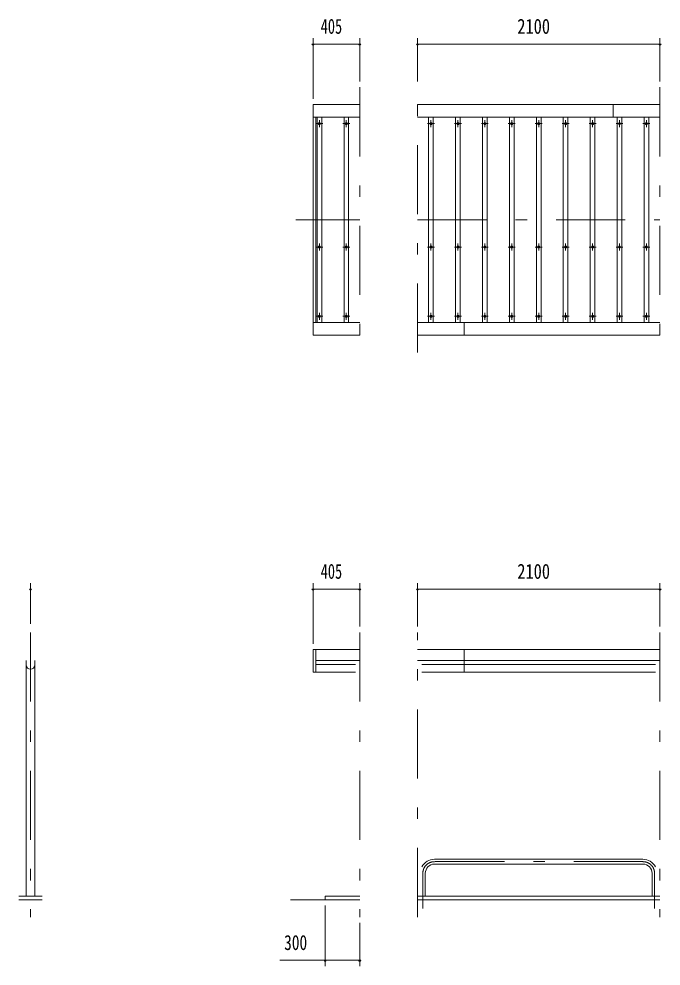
# Model space of a CAD drawing. Units: millimetres, scale not verified. Extents: x -22419 to 22419, y -10500 to 10500.
# Drawn here: x -22027 to -16464, y 1220 to 9431 of the extents above; entities that cross this region are included whole.
import ezdxf
from ezdxf.enums import TextEntityAlignment as Align

# ---------------------------------------------------------------- set-up
doc = ezdxf.new("R2010")
doc.units = ezdxf.units.MM
doc.header["$LTSCALE"] = 50
doc.linetypes.add('USER3', pattern=[24, 12, -5, 2, -5])
for name, color, linetype, lineweight in [('0-2_1-0BOLD', 7, 'Continuous', 18), ('0-3_1-2CENTER', 3, 'USER3', 18), ('0-4_1-4THIN', 4, 'Continuous', 18), ('0-5_1-5DIM', 3, 'Continuous', 18)]:
    doc.layers.add(name, color=color, linetype=linetype, lineweight=lineweight)
doc.styles.add('ＭＳ ゴシック', font='')
doc.styles.get('ＭＳ ゴシック').set_extended_font_data('MS Gothic')

msp = doc.modelspace()

# ---------------------------------------------------------------- linework, layer by layer
at = {"layer": '0-2_1-0BOLD'}
for p, q in [((-16473.51, 8687.67), (-18573.51, 8687.67)), ((-16878.51, 8577.67), (-16878.51, 8687.67)), ((-19478.51, 8577.67), (-19073.51, 8577.67)), ((-19453.51, 6797.67), (-19453.51, 8577.67)), ((-18573.51, 8577.67), (-16473.51, 8577.67)), ((-19073.51, 6797.67), (-19478.51, 6797.67)), ((-16473.51, 6797.67), (-18573.51, 6797.67)), ((-18168.51, 6797.67), (-18168.51, 6687.67)), ((-19478.51, 6687.67), (-19073.51, 6687.67)), ((-18573.51, 6687.67), (-16473.51, 6687.67)), ((-19453.52, 3962.67), (-19453.52, 3768.55)), ((-18573.52, 3962.67), (-16473.51, 3962.67)), ((-18168.51, 3768.55), (-18168.51, 3962.67)), ((-21964.7, 1824.67), (-21964.7, 3868.72)), ((-21888.4, 3868.72), (-21888.4, 1824.67)), ((-19453.52, 3868.72), (-19073.51, 3868.72)), ((-16473.51, 3868.72), (-18573.52, 3868.72)), ((-19111.66, 3834.18), (-19453.52, 3834.18)), ((-18535.36, 3834.18), (-16511.66, 3834.18)), ((-16511.66, 3768.55), (-18535.36, 3768.55)), ((-18427.16, 2146.02), (-16619.86, 2146.02)), ((-16619.86, 2103.32), (-18427.16, 2103.32)), ((-18505.81, 1824.67), (-18505.81, 2024.67)), ((-16541.21, 1824.67), (-16541.21, 2024.67)), ((-21826.55, 1824.67), (-22026.55, 1824.67)), ((-19373.51, 1824.67), (-19373.51, 1794.67)), ((-19373.51, 1824.67), (-19073.51, 1824.67)), ((-16473.51, 1824.67), (-18573.52, 1824.67)), ((-22026.55, 1794.67), (-21826.55, 1794.67)), ((-19073.51, 1794.67), (-19673.52, 1794.67)), ((-18573.52, 1794.67), (-16473.51, 1794.67))]:
    msp.add_line(p, q, dxfattribs=at)
for points in [[(-19073.51, 8687.67), (-19478.51, 8687.67), (-19478.51, 6687.67)], [(-19073.51, 3962.67), (-19478.51, 3962.67), (-19478.51, 3768.55), (-19111.66, 3768.55)]]:
    msp.add_lwpolyline(points, dxfattribs=at)
for centre in [(-19423.51, 8522.67), (-19190.18, 8522.67), (-18456.85, 8522.67), (-18223.51, 8522.67), (-17990.18, 8522.67), (-17756.85, 8522.67), (-17523.51, 8522.67), (-17290.18, 8522.67), (-17056.85, 8522.67), (-16823.51, 8522.67), (-16590.18, 8522.67), (-19423.51, 7452.68), (-19190.18, 7452.68), (-18456.85, 7452.68), (-18223.51, 7452.68), (-17990.18, 7452.68), (-17756.85, 7452.68), (-17523.51, 7452.68), (-17290.18, 7452.68), (-17056.85, 7452.68), (-16823.51, 7452.68), (-16590.18, 7452.68), (-19423.51, 6852.68), (-19190.18, 6852.68), (-18456.85, 6852.68), (-18223.51, 6852.68), (-17990.18, 6852.68), (-17756.85, 6852.68), (-17523.51, 6852.68), (-17290.18, 6852.68), (-17056.85, 6852.68), (-16823.51, 6852.68), (-16590.18, 6852.68)]:
    msp.add_circle(centre, 10, dxfattribs=at)
for centre, radius, start, end in [((-21926.55, 3830.56), 38.15, 180, 0), ((-18427.16, 2024.67), 121.35, 90, 153.08894), ((-16619.86, 2024.67), 121.35, 26.92177, 90), ((-18427.16, 2024.67), 78.65, 90, 180), ((-16619.86, 2024.67), 78.65, 0, 90)]:
    msp.add_arc(centre, radius, start, end, dxfattribs=at)
at = {"layer": '0-3_1-2CENTER'}
for p, q in [((-19073.51, 8837.68), (-19073.51, 6537.67)), ((-18573.51, 6537.67), (-18573.51, 8837.68)), ((-16473.51, 8837.68), (-16473.51, 6537.67)), ((-19423.51, 8492.67), (-19423.51, 8552.68)), ((-19190.18, 8552.68), (-19190.18, 8492.67)), ((-18456.85, 8552.68), (-18456.85, 8492.67)), ((-18223.51, 8492.67), (-18223.51, 8552.68)), ((-17990.18, 8552.68), (-17990.18, 8492.67)), ((-17756.85, 8492.67), (-17756.85, 8552.68)), ((-17523.51, 8552.68), (-17523.51, 8492.67)), ((-17290.18, 8492.67), (-17290.18, 8552.68)), ((-17056.85, 8552.68), (-17056.85, 8492.67)), ((-16823.51, 8492.67), (-16823.51, 8552.68)), ((-16590.18, 8552.68), (-16590.18, 8492.67)), ((-19453.52, 8522.67), (-19393.52, 8522.67)), ((-19160.18, 8522.67), (-19220.18, 8522.67)), ((-18486.84, 8522.67), (-18426.85, 8522.67)), ((-18253.51, 8522.67), (-18193.52, 8522.67)), ((-18020.18, 8522.67), (-17960.18, 8522.67)), ((-17786.84, 8522.67), (-17726.85, 8522.67)), ((-17553.51, 8522.67), (-17493.52, 8522.67)), ((-17320.18, 8522.67), (-17260.18, 8522.67)), ((-17026.85, 8522.67), (-17086.84, 8522.67)), ((-16853.51, 8522.67), (-16793.52, 8522.67)), ((-16620.18, 8522.67), (-16560.18, 8522.67)), ((-19073.51, 7687.67), (-19628.51, 7687.67)), ((-18573.51, 7687.67), (-16473.51, 7687.67)), ((-19423.51, 7422.67), (-19423.51, 7482.68)), ((-19190.18, 7482.68), (-19190.18, 7422.67)), ((-18456.85, 7422.67), (-18456.85, 7482.68)), ((-18223.51, 7482.68), (-18223.51, 7422.67)), ((-17990.18, 7422.67), (-17990.18, 7482.68)), ((-17756.85, 7482.68), (-17756.85, 7422.67)), ((-17523.51, 7422.67), (-17523.51, 7482.68)), ((-17290.18, 7482.68), (-17290.18, 7422.67)), ((-17056.85, 7422.67), (-17056.85, 7482.68)), ((-16823.51, 7482.68), (-16823.51, 7422.67)), ((-16590.18, 7422.67), (-16590.18, 7482.68)), ((-19393.52, 7452.68), (-19453.52, 7452.68)), ((-19220.18, 7452.68), (-19160.18, 7452.68)), ((-18486.84, 7452.68), (-18426.85, 7452.68)), ((-18193.52, 7452.68), (-18253.51, 7452.68)), ((-18020.18, 7452.68), (-17960.18, 7452.68)), ((-17726.85, 7452.68), (-17786.84, 7452.68)), ((-17553.51, 7452.68), (-17493.52, 7452.68)), ((-17260.18, 7452.68), (-17320.18, 7452.68)), ((-17026.85, 7452.68), (-17086.84, 7452.68)), ((-16793.52, 7452.68), (-16853.51, 7452.68)), ((-16620.18, 7452.68), (-16560.18, 7452.68)), ((-19393.52, 6852.68), (-19453.52, 6852.68)), ((-19423.51, 6822.68), (-19423.51, 6882.67)), ((-19160.18, 6852.68), (-19220.18, 6852.68)), ((-19190.18, 6822.68), (-19190.18, 6882.67)), ((-18426.85, 6852.68), (-18486.84, 6852.68)), ((-18456.85, 6822.68), (-18456.85, 6882.67)), ((-18193.52, 6852.68), (-18253.51, 6852.68)), ((-18223.51, 6822.68), (-18223.51, 6882.67)), ((-17960.18, 6852.68), (-18020.18, 6852.68)), ((-17990.18, 6822.68), (-17990.18, 6882.67)), ((-17726.85, 6852.68), (-17786.84, 6852.68)), ((-17756.85, 6822.68), (-17756.85, 6882.67)), ((-17493.52, 6852.68), (-17553.51, 6852.68)), ((-17523.51, 6822.68), (-17523.51, 6882.67)), ((-17260.18, 6852.68), (-17320.18, 6852.68)), ((-17290.18, 6822.68), (-17290.18, 6882.67)), ((-17026.85, 6852.68), (-17086.84, 6852.68)), ((-17056.85, 6882.67), (-17056.85, 6822.68)), ((-16793.52, 6852.68), (-16853.51, 6852.68)), ((-16823.51, 6822.68), (-16823.51, 6882.67)), ((-16560.18, 6852.68), (-16620.18, 6852.68)), ((-16590.18, 6822.68), (-16590.18, 6882.67)), ((-21926.55, 4112.67), (-21926.55, 1644.67)), ((-19073.51, 4112.67), (-19073.51, 1644.67)), ((-18573.52, 1644.67), (-18573.52, 4112.67)), ((-16473.51, 4112.67), (-16473.51, 1644.67)), ((-16619.86, 2124.67), (-18427.16, 2124.67)), ((-18527.16, 2024.67), (-18527.16, 1719.67)), ((-16519.86, 1719.67), (-16519.86, 2024.67))]:
    msp.add_line(p, q, dxfattribs=at)
for centre, start, end in [((-18427.16, 2024.67), 90, 180), ((-16619.86, 2024.67), 0, 90)]:
    msp.add_arc(centre, 100, start, end, dxfattribs=at)
at = {"layer": '0-4_1-4THIN'}
for p, q in [((-19443.52, 8577.68), (-19443.52, 6797.68)), ((-19403.52, 6797.68), (-19403.52, 8577.68)), ((-19210.18, 8577.68), (-19210.18, 6797.68)), ((-19170.18, 6797.68), (-19170.18, 8577.68)), ((-18476.85, 8577.68), (-18476.85, 6797.68)), ((-18436.85, 6797.68), (-18436.85, 8577.68)), ((-18243.52, 8577.68), (-18243.52, 6797.68)), ((-18203.52, 6797.68), (-18203.52, 8577.68)), ((-18010.18, 8577.68), (-18010.18, 6797.68)), ((-17970.19, 6797.68), (-17970.19, 8577.68)), ((-17776.85, 8577.68), (-17776.85, 6797.68)), ((-17736.85, 6797.68), (-17736.85, 8577.68)), ((-17543.52, 8577.68), (-17543.52, 6797.68)), ((-17503.52, 6797.68), (-17503.52, 8577.68)), ((-17310.18, 8577.68), (-17310.18, 6797.68)), ((-17270.18, 6797.68), (-17270.18, 8577.68)), ((-17076.85, 8577.68), (-17076.85, 6797.68)), ((-17036.85, 6797.68), (-17036.85, 8577.68)), ((-16843.52, 8577.68), (-16843.52, 6797.68)), ((-16803.52, 6797.68), (-16803.52, 8577.68)), ((-16610.18, 8577.68), (-16610.18, 6797.68)), ((-16570.18, 6797.68), (-16570.18, 8577.68))]:
    msp.add_line(p, q, dxfattribs=at)
at = {"layer": '0-5_1-5DIM'}
for p, q in [((-19468.51, 9212.68), (-19488.51, 9212.68)), ((-19478.51, 8737.67), (-19478.51, 9262.68)), ((-19478.51, 9212.68), (-19073.51, 9212.68)), ((-19063.51, 9212.68), (-19083.51, 9212.68)), ((-19073.51, 9262.68), (-19073.51, 8887.68)), ((-18563.51, 9212.68), (-18583.51, 9212.68)), ((-18573.51, 8887.68), (-18573.51, 9262.68)), ((-18573.51, 9212.68), (-16473.51, 9212.68)), ((-16463.51, 9212.68), (-16483.51, 9212.68)), ((-16473.51, 9262.68), (-16473.51, 8887.68)), ((-21926.55, 4537.67), (-21926.55, 4187.67)), ((-19478.51, 4012.67), (-19478.51, 4537.67)), ((-19073.51, 4537.67), (-19073.51, 4162.67)), ((-18573.52, 4162.67), (-18573.52, 4537.67)), ((-16473.51, 4537.67), (-16473.51, 4162.67)), ((-21916.55, 4487.67), (-21936.55, 4487.67)), ((-19468.51, 4487.67), (-19488.51, 4487.67)), ((-19478.51, 4487.67), (-19073.51, 4487.67)), ((-19063.51, 4487.67), (-19083.51, 4487.67)), ((-18563.52, 4487.67), (-18583.52, 4487.67)), ((-18573.52, 4487.67), (-16473.51, 4487.67)), ((-16463.51, 4487.67), (-16483.51, 4487.67)), ((-19373.51, 1219.67), (-19373.51, 1744.67)), ((-19073.51, 1594.67), (-19073.51, 1219.67)), ((-19373.51, 1269.67), (-19766.01, 1269.67)), ((-19363.51, 1269.67), (-19383.51, 1269.67)), ((-19373.51, 1269.67), (-19073.51, 1269.67)), ((-19063.51, 1269.67), (-19083.51, 1269.67))]:
    msp.add_line(p, q, dxfattribs=at)
for centre in [(-19478.51, 9212.68), (-19073.51, 9212.68), (-18573.51, 9212.68), (-16473.51, 9212.68), (-21926.55, 4487.67), (-19478.51, 4487.67), (-19073.51, 4487.67), (-18573.52, 4487.67), (-16473.51, 4487.67), (-19373.51, 1269.67), (-19073.51, 1269.67)]:
    msp.add_arc(centre, 10, 180, 0, dxfattribs=at)

# ---------------------------------------------------------------- texts
at = {"layer": '0-5_1-5DIM', "color": 7, "style": 'ＭＳ ゴシック'}
for s, width, p in [('405', 0.7, (-19412.39, 9262.68)), ('2100', 0.8, (-17708.9, 9262.68)), ('405', 0.7, (-19412.39, 4537.67)), ('2100', 0.8, (-17708.9, 4537.67)), ('300', 0.75, (-19728.86, 1319.67))]:
    msp.add_text(s, height=130.2, dxfattribs=dict(at, width=width)).set_placement(p, align=Align.BOTTOM_LEFT)

doc.saveas('drawing.dxf')
